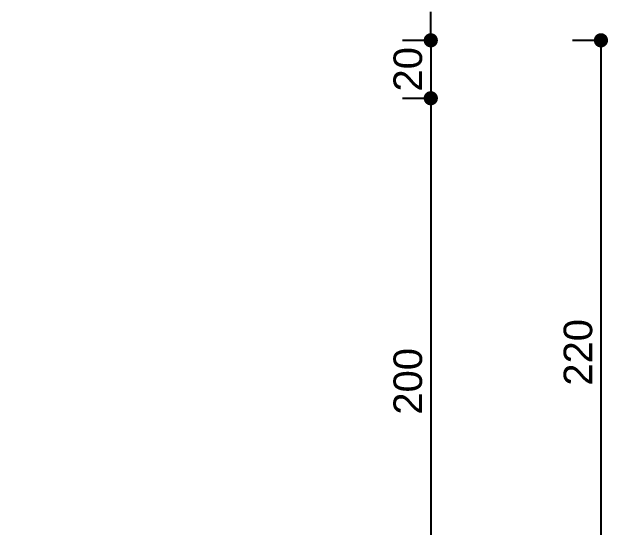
# Model space of a CAD drawing. Header units: centimetres. Extents: x -4990 to 114398, y -61489 to -12305.
# Drawn here: x 32934.2 to 33144.4, y -28249.2 to -28067.6 of the extents above; entities that cross this region are included whole.
import ezdxf

# ---------------------------------------------------------------- set-up
doc = ezdxf.new("R2010")
doc.units = ezdxf.units.CM
doc.header["$LTSCALE"] = 0.5
doc.layers.get('0').update_dxf_attribs({"linetype": 'CONTINUOUS'})
doc.layers.get('DEFPOINTS').update_dxf_attribs({"linetype": 'CONTINUOUS'})
doc.layers.add('3-BAT C-Niveau -2', color=7, linetype='CONTINUOUS')
doc.styles.add('Helvetica', font='')
doc.styles.get('Helvetica').set_extended_font_data('Helvetica')
doc.dimstyles.new('IS', dxfattribs={"dimtxt": 10.08724, "dimasz": 5.007446, "dimexe": 2, "dimexo": 10, "dimgap": 3, "dimtad": 1, "dimdec": 1, "dimtxsty": 'Helvetica', "dimblk": 'DOT', "dimblk1": 'DOT', "dimblk2": 'DOT', "dimcen": 0, "dimdle": 10, "dimazin": 0, "dimtfac": 0.8, "dimtdec": 1, "dimtix": 1, "dimtmove": 0, "dimatfit": 0, "dimldrblk": 'VW_FILLEDARROW-1', "dimfxl": 10, "dimfxlon": 1, "dimfrac": 2, "dimtolj": 1, "dimarcsym": 0})

# ---------------------------------------------------------------- blocks, each defined once
blk = doc.blocks.new('_DOT')
at = {"color": 0, "linetype": 'ByBlock', "lineweight": -2}
blk.add_line((-0.5, 0), (-1, 0), dxfattribs=at)
at = {"color": 0, "linetype": 'ByBlock', "const_width": 0.5}
blk.add_lwpolyline([(-0.25, 0, 1), (0.25, 0, 1)], format="xyb", close=True, dxfattribs=at)
blk = doc.blocks.new('*D2454')
at = {"layer": '3-BAT C-Niveau -2', "color": 0, "linetype": 'Continuous', "lineweight": -2, "transparency": 16777216}
for p, q in [((33131.88, -28077.61), (33143.88, -28077.61)), ((33141.88, -28082.62), (33141.88, -28292.61)), ((33131.88, -28297.61), (33143.88, -28297.61))]:
    blk.add_line(p, q, dxfattribs=at)
at = {"layer": 'DEFPOINTS', "color": 0, "linetype": 'Continuous', "transparency": 16777216}
for p in [(32851.28, -28077.61), (32631.28, -28297.61), (33141.88, -28297.61)]:
    blk.add_point(p, dxfattribs=at)
at = {"layer": '3-BAT C-Niveau -2', "color": 0, "linetype": 'Continuous', "lineweight": -2, "transparency": 16777216, "xscale": 5.007446289062499, "yscale": 5.007446289062499, "zscale": 5.007446289062499}
for p, rotation in [((33141.88, -28077.61), 90), ((33141.88, -28297.61), 270)]:
    blk.add_blockref('_DOT', p, dxfattribs=dict(at, rotation=rotation))
at = {"layer": '3-BAT C-Niveau -2', "color": 0, "linetype": 'Continuous', "lineweight": 5, "transparency": 16777216, "insert": (33133.84, -28187.61), "char_height": 10.087, "attachment_point": 5, "rotation": 90, "style": 'Helvetica'}
blk.add_mtext('\\A1;220', dxfattribs=at)
blk = doc.blocks.new('VW_FILLEDARROW-1')
at = {"color": 0, "linetype": 'Continuous', "lineweight": 5, "flags": 128}
blk.add_lwpolyline([(-1.997, 0.535), (0, 0), (-1.997, -0.535)], close=True, dxfattribs=at)
blk = doc.blocks.new('*D2472')
at = {"layer": '3-BAT C-Niveau -2', "color": 0, "linetype": 'Continuous', "lineweight": -2, "transparency": 16777216}
for p, q in [((33071.88, -28098.03), (33083.88, -28098.03)), ((33081.88, -28103.04), (33081.88, -28292.61)), ((33071.88, -28297.61), (33083.88, -28297.61))]:
    blk.add_line(p, q, dxfattribs=at)
at = {"layer": 'DEFPOINTS', "color": 0, "linetype": 'Continuous', "transparency": 16777216}
for p in [(32830.86, -28098.03), (32631.28, -28297.61), (33081.88, -28297.61)]:
    blk.add_point(p, dxfattribs=at)
at = {"layer": '3-BAT C-Niveau -2', "color": 0, "linetype": 'Continuous', "lineweight": -2, "transparency": 16777216, "xscale": 5.007446289062499, "yscale": 5.007446289062499, "zscale": 5.007446289062499}
for p, rotation in [((33081.88, -28098.03), 90), ((33081.88, -28297.61), 270)]:
    blk.add_blockref('_DOT', p, dxfattribs=dict(at, rotation=rotation))
at = {"layer": '3-BAT C-Niveau -2', "color": 0, "linetype": 'Continuous', "lineweight": 5, "transparency": 16777216, "insert": (33073.84, -28197.82), "char_height": 10.087, "attachment_point": 5, "rotation": 90, "style": 'Helvetica'}
blk.add_mtext('\\A1;200', dxfattribs=at)
blk = doc.blocks.new('*D2473')
at = {"layer": '3-BAT C-Niveau -2', "color": 0, "linetype": 'Continuous', "lineweight": -2, "transparency": 16777216}
for p, q in [((33081.88, -28072.61), (33081.88, -28067.6)), ((33071.88, -28077.61), (33083.88, -28077.61)), ((33081.88, -28077.61), (33081.88, -28098.03)), ((33071.88, -28098.03), (33083.88, -28098.03)), ((33081.88, -28103.04), (33081.88, -28108.05))]:
    blk.add_line(p, q, dxfattribs=at)
at = {"layer": 'DEFPOINTS', "color": 0, "linetype": 'Continuous', "transparency": 16777216}
for p in [(32851.28, -28077.61), (32830.86, -28098.03), (33081.88, -28098.03)]:
    blk.add_point(p, dxfattribs=at)
at = {"layer": '3-BAT C-Niveau -2', "color": 0, "linetype": 'Continuous', "lineweight": -2, "transparency": 16777216, "xscale": 5.007446289062499, "yscale": 5.007446289062499, "zscale": 5.007446289062499}
for p, rotation in [((33081.88, -28077.61), 270), ((33081.88, -28098.03), 90)]:
    blk.add_blockref('_DOT', p, dxfattribs=dict(at, rotation=rotation))
at = {"layer": '3-BAT C-Niveau -2', "color": 0, "linetype": 'Continuous', "lineweight": 5, "transparency": 16777216, "insert": (33073.84, -28087.82), "char_height": 10.087, "attachment_point": 5, "rotation": 90, "style": 'Helvetica'}
blk.add_mtext('\\A1;20', dxfattribs=at)

msp = doc.modelspace()

# ---------------------------------------------------------------- dimensions: what is measured, and where the dimension line sits
at = {"layer": '3-BAT C-Niveau -2', "color": 7, "linetype": 'Continuous', "lineweight": 5}
for base, p1, p2, picture, middle in [((33081.882, -28098.034), (32851.279, -28077.615), (32830.86, -28098.034), '*D2473', (33073.839, -28087.824)), ((33141.882, -28297.615), (32851.279, -28077.615), (32631.279, -28297.615), '*D2454', (33133.839, -28187.615)), ((33081.882, -28297.615), (32830.86, -28098.034), (32631.279, -28297.615), '*D2472', (33073.839, -28197.824))]:
    dim = msp.add_linear_dim(base=base, p1=p1, p2=p2, angle=90, dimstyle='IS', override={"dimtxt": 10.08724, "dimdec": 0, "dimpost": '<>', "dimtxsty": 'Helvetica', "dimtmove": 2}, dxfattribs=at)
    dim.commit()
    dim.dimension.update_dxf_attribs({"geometry": picture, "text_midpoint": middle})

doc.saveas('drawing.dxf')
